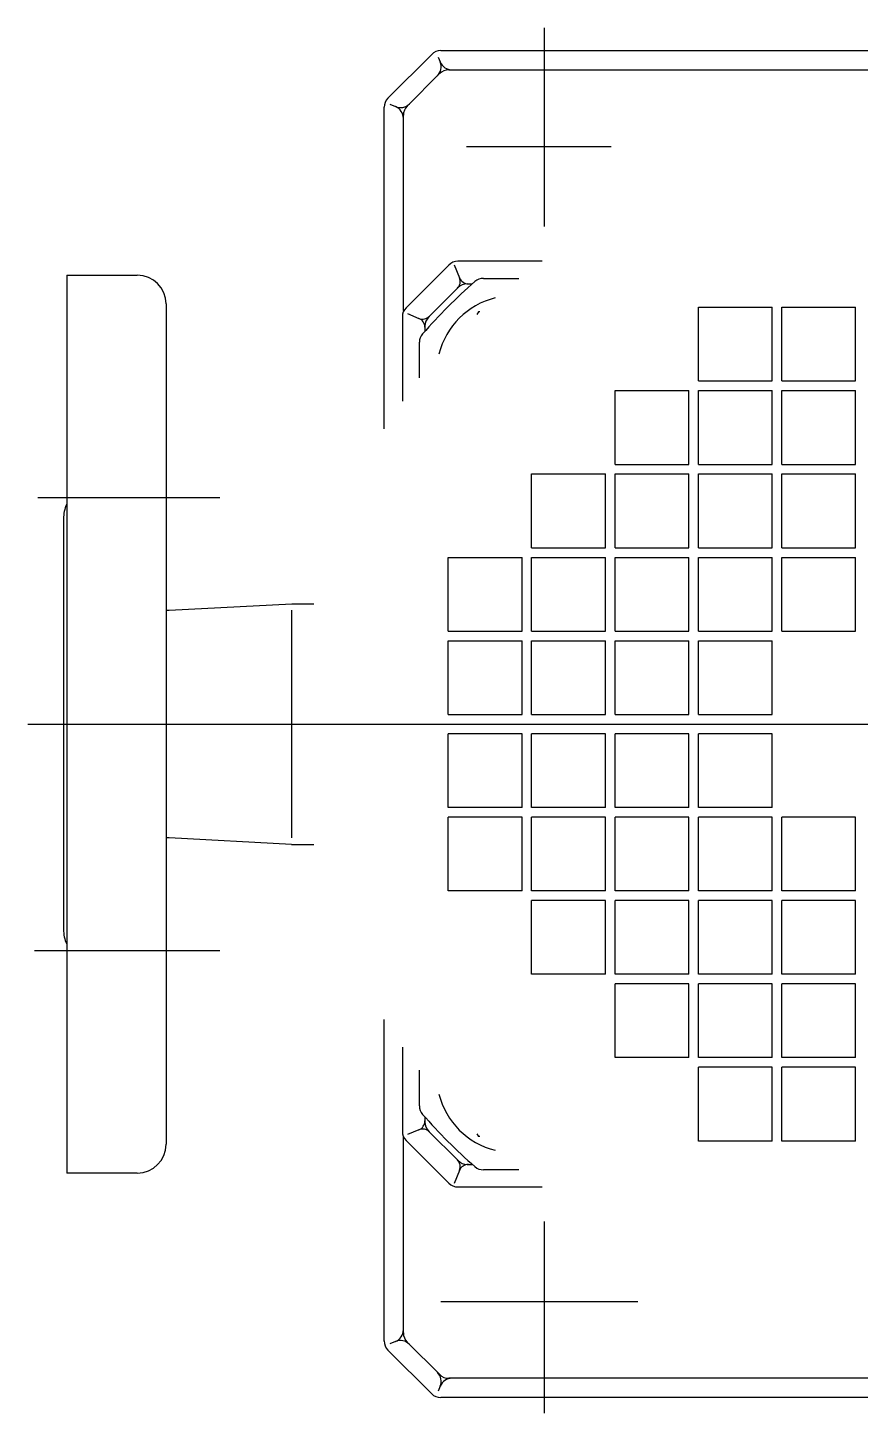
# Model space of a CAD drawing. Extents: x 226317 to 226469, y 8188101 to 8188260.
# Drawn here: x 226391.5586 to 226391.6884, y 8188235.1557 to 8188235.3717 of the extents above; entities that cross this region are included whole.
import ezdxf

# ---------------------------------------------------------------- set-up
doc = ezdxf.new("R2010")
doc.units = 0
doc.header["$LTSCALE"] = 15
doc.layers.get('0').update_dxf_attribs({"color": 250})
doc.layers.add('A-SANITARIOS', color=250, linetype='Continuous')

# ---------------------------------------------------------------- blocks, each defined once
blk = doc.blocks.new('BOMBAS-28.02.2025')
at = {"layer": 'A-SANITARIOS'}
for p, q in [((2.122102589288261, -7.568895546719432, -9.617525271273668e-07), (2.122102589288261, -7.537911355495453, -9.617525271273668e-07)), ((2.122102589288261, -7.568895546719432, -9.617525271273668e-07), (2.122102589288261, -7.537911355495453, -9.617525271273668e-07)), ((2.097689674177673, -7.548900905996561, -9.617525271273668e-07), (2.104518107080366, -7.542072648182511, -9.617525271273668e-07)), ((2.097689674177673, -7.548900905996561, -9.617525271273668e-07), (2.104518107080366, -7.542072648182511, -9.617525271273668e-07)), ((2.105515538656618, -7.542483372613788, -9.617525271273668e-07), (2.10583390382817, -7.54325195401907, -9.617525271273668e-07)), ((2.105515538656618, -7.542483372613788, -9.617525271273668e-07), (2.10583390382817, -7.54325195401907, -9.617525271273668e-07)), ((2.105933398881461, -7.541486153379083, -9.617525271273668e-07), (2.238275195413735, -7.541486153379083, -9.617525271273668e-07)), ((2.105933398881461, -7.541486153379083, -9.617525271273668e-07), (2.238275195413735, -7.541486153379083, -9.617525271273668e-07)), ((2.100689682119992, -7.550143560394645, -9.617525271273668e-07), (2.105760510021355, -7.545072861015797, -9.617525271273668e-07)), ((2.100689682119992, -7.550143560394645, -9.617525271273668e-07), (2.105760510021355, -7.545072861015797, -9.617525271273668e-07)), ((2.107175585755613, -7.544486153870821, -9.617525271273668e-07), (2.237032032513525, -7.544486153870821, -9.617525271273668e-07)), ((2.107175585755613, -7.544486153870821, -9.617525271273668e-07), (2.237032032513525, -7.544486153870821, -9.617525271273668e-07)), ((2.09799351071706, -7.549854902550578, -9.617525271273668e-07), (2.098869346955325, -7.550217689946294, -9.617525271273668e-07)), ((2.09799351071706, -7.549854902550578, -9.617525271273668e-07), (2.098869346955325, -7.550217689946294, -9.617525271273668e-07)), ((2.097104298823979, -7.600451180711389, -9.617525271273668e-07), (2.097104298823979, -7.550314737483859, -9.617525271273668e-07)), ((2.097104298823979, -7.600451180711389, -9.617525271273668e-07), (2.097104298823979, -7.550314737483859, -9.617525271273668e-07)), ((2.100104299315717, -7.581994485110044, -9.617525271273668e-07), (2.100104299315717, -7.551557382568717, -9.617525271273668e-07)), ((2.100104299315717, -7.581994485110044, -9.617525271273668e-07), (2.100104299315717, -7.551557382568717, -9.617525271273668e-07)), ((2.132515675330069, -7.556486185640097, -9.617525271273668e-07), (2.109959767141845, -7.556486185640097, -9.617525271273668e-07)), ((2.132515675330069, -7.556486185640097, -9.617525271273668e-07), (2.109959767141845, -7.556486185640097, -9.617525271273668e-07)), ((2.100525549554732, -7.581573208793998, -9.617525271273668e-07), (2.107190233597066, -7.574908521026373, -9.617525271273668e-07)), ((2.100525549554732, -7.581573208793998, -9.617525271273668e-07), (2.107190233597066, -7.574908521026373, -9.617525271273668e-07)), ((2.108003678673413, -7.574874322861433, -9.617525271273668e-07), (2.108847140276339, -7.576910585165024, -9.617525271273668e-07)), ((2.108003678673413, -7.574874322861433, -9.617525271273668e-07), (2.108847140276339, -7.576910585165024, -9.617525271273668e-07)), ((2.121739794441964, -7.574322640895844, -9.617525271273668e-07), (2.108604541921522, -7.574322640895844, -9.617525271273668e-07)), ((2.121739794441964, -7.574322640895844, -9.617525271273668e-07), (2.108604541921522, -7.574322640895844, -9.617525271273668e-07)), ((2.04760136915138, -7.576486244797707, -9.617525271273668e-07), (2.058601369091775, -7.576486244797707, -9.617525271273668e-07)), ((2.04760136915138, -7.576486244797707, -9.617525271273668e-07), (2.04760136915138, -7.716486060991883, -9.617525271273668e-07)), ((2.04760136915138, -7.576486244797707, -9.617525271273668e-07), (2.058601369091775, -7.576486244797707, -9.617525271273668e-07)), ((2.04760136915138, -7.576486244797707, -9.617525271273668e-07), (2.04760136915138, -7.716486060991883, -9.617525271273668e-07)), ((2.110060107836034, -7.577836159616709, -9.617525271273668e-07), (2.110854298749473, -7.577836159616709, -9.617525271273668e-07)), ((2.110060107836034, -7.577836159616709, -9.617525271273668e-07), (2.110854298749473, -7.577836159616709, -9.617525271273668e-07)), ((2.112571827077772, -7.576986154541373, -9.617525271273668e-07), (2.118123586231377, -7.576986154541373, -9.617525271273668e-07)), ((2.112571827077772, -7.576986154541373, -9.617525271273668e-07), (2.118123586231377, -7.576986154541373, -9.617525271273668e-07)), ((2.104039070138242, -7.583028595894575, -9.617525271273668e-07), (2.108645622560289, -7.578422045335174, -9.617525271273668e-07)), ((2.104039070138242, -7.583028595894575, -9.617525271273668e-07), (2.108645622560289, -7.578422045335174, -9.617525271273668e-07)), ((2.063101370760705, -7.580986032262444, -9.617525271273668e-07), (2.063101370760705, -7.711986245587468, -9.617525271273668e-07)), ((2.063101370760705, -7.580986032262444, -9.617525271273668e-07), (2.063101370760705, -7.711986245587468, -9.617525271273668e-07)), ((2.100723822542932, -7.582483675330877, -9.617525271273668e-07), (2.102527373412158, -7.583230732008815, -9.617525271273668e-07)), ((2.100723822542932, -7.582483675330877, -9.617525271273668e-07), (2.102527373412158, -7.583230732008815, -9.617525271273668e-07)), ((2.111816323304083, -7.582184610888362, -9.617525271273668e-07), (2.111567846441176, -7.582614982500672, -9.617525271273668e-07)), ((2.111816323304083, -7.582184610888362, -9.617525271273668e-07), (2.111567846441176, -7.582614982500672, -9.617525271273668e-07)), ((2.112025440612342, -7.582184517756104, -9.617525271273668e-07), (2.11181621713331, -7.582184517756104, -9.617525271273668e-07)), ((2.112025440612342, -7.582184517756104, -9.617525271273668e-07), (2.11181621713331, -7.582184517756104, -9.617525271273668e-07)), ((2.146102835366037, -7.592986153438687, -9.617525271273668e-07), (2.146102835366037, -7.581486154347658, -9.617525271273668e-07)), ((2.146102835366037, -7.581486154347658, -9.617525271273668e-07), (2.157602834457066, -7.581486154347658, -9.617525271273668e-07)), ((2.146102835366037, -7.592986153438687, -9.617525271273668e-07), (2.146102835366037, -7.581486154347658, -9.617525271273668e-07)), ((2.146102835366037, -7.581486154347658, -9.617525271273668e-07), (2.157602834457066, -7.581486154347658, -9.617525271273668e-07)), ((2.157602834457066, -7.592986153438687, -9.617525271273668e-07), (2.157602834457066, -7.581486154347658, -9.617525271273668e-07)), ((2.157602834457066, -7.592986153438687, -9.617525271273668e-07), (2.157602834457066, -7.581486154347658, -9.617525271273668e-07)), ((2.159102833771612, -7.592986153438687, -9.617525271273668e-07), (2.159102833771612, -7.581486154347658, -9.617525271273668e-07)), ((2.159102833771612, -7.581486154347658, -9.617525271273668e-07), (2.170602832862642, -7.581486154347658, -9.617525271273668e-07)), ((2.159102833771612, -7.592986153438687, -9.617525271273668e-07), (2.159102833771612, -7.581486154347658, -9.617525271273668e-07)), ((2.159102833771612, -7.581486154347658, -9.617525271273668e-07), (2.170602832862642, -7.581486154347658, -9.617525271273668e-07)), ((2.170602832862642, -7.592986153438687, -9.617525271273668e-07), (2.170602832862642, -7.581486154347658, -9.617525271273668e-07)), ((2.170602832862642, -7.592986153438687, -9.617525271273668e-07), (2.170602832862642, -7.581486154347658, -9.617525271273668e-07)), ((2.099939501786139, -7.582987466827035, -9.617525271273668e-07), (2.099939501786139, -7.596122933551669, -9.617525271273668e-07)), ((2.099939501786139, -7.582987466827035, -9.617525271273668e-07), (2.099939501786139, -7.596122933551669, -9.617525271273668e-07)), ((2.103452929237392, -7.584442727267742, -9.617525271273668e-07), (2.103452929237392, -7.58523728325963, -9.617525271273668e-07)), ((2.103452929237392, -7.584442727267742, -9.617525271273668e-07), (2.103452929237392, -7.58523728325963, -9.617525271273668e-07)), ((2.102601126709487, -7.592509195208549, -9.617525271273668e-07), (2.102601126709487, -7.586956765502691, -9.617525271273668e-07)), ((2.102601126709487, -7.592509195208549, -9.617525271273668e-07), (2.102601126709487, -7.586956765502691, -9.617525271273668e-07)), ((2.146102835366037, -7.592986153438687, -9.617525271273668e-07), (2.157602834457066, -7.592986153438687, -9.617525271273668e-07)), ((2.146102835366037, -7.592986153438687, -9.617525271273668e-07), (2.157602834457066, -7.592986153438687, -9.617525271273668e-07)), ((2.159102833771612, -7.592986153438687, -9.617525271273668e-07), (2.170602832862642, -7.592986153438687, -9.617525271273668e-07)), ((2.159102833771612, -7.592986153438687, -9.617525271273668e-07), (2.170602832862642, -7.592986153438687, -9.617525271273668e-07)), ((2.133102833235171, -7.605986153706908, -9.617525271273668e-07), (2.133102833235171, -7.594486152753234, -9.617525271273668e-07)), ((2.133102833235171, -7.594486152753234, -9.617525271273668e-07), (2.144602834188845, -7.594486152753234, -9.617525271273668e-07)), ((2.133102833235171, -7.605986153706908, -9.617525271273668e-07), (2.133102833235171, -7.594486152753234, -9.617525271273668e-07)), ((2.133102833235171, -7.594486152753234, -9.617525271273668e-07), (2.144602834188845, -7.594486152753234, -9.617525271273668e-07)), ((2.144602834188845, -7.605986153706908, -9.617525271273668e-07), (2.144602834188845, -7.594486152753234, -9.617525271273668e-07)), ((2.144602834188845, -7.605986153706908, -9.617525271273668e-07), (2.144602834188845, -7.594486152753234, -9.617525271273668e-07)), ((2.146102835366037, -7.605986153706908, -9.617525271273668e-07), (2.146102835366037, -7.594486152753234, -9.617525271273668e-07)), ((2.146102835366037, -7.594486152753234, -9.617525271273668e-07), (2.157602834457066, -7.594486152753234, -9.617525271273668e-07)), ((2.146102835366037, -7.605986153706908, -9.617525271273668e-07), (2.146102835366037, -7.594486152753234, -9.617525271273668e-07)), ((2.146102835366037, -7.594486152753234, -9.617525271273668e-07), (2.157602834457066, -7.594486152753234, -9.617525271273668e-07)), ((2.157602834457066, -7.605986153706908, -9.617525271273668e-07), (2.157602834457066, -7.594486152753234, -9.617525271273668e-07)), ((2.157602834457066, -7.605986153706908, -9.617525271273668e-07), (2.157602834457066, -7.594486152753234, -9.617525271273668e-07)), ((2.159102833771612, -7.594486152753234, -9.617525271273668e-07), (2.170602832862642, -7.594486152753234, -9.617525271273668e-07)), ((2.159102833771612, -7.605986153706908, -9.617525271273668e-07), (2.159102833771612, -7.594486152753234, -9.617525271273668e-07)), ((2.159102833771612, -7.594486152753234, -9.617525271273668e-07), (2.170602832862642, -7.594486152753234, -9.617525271273668e-07)), ((2.159102833771612, -7.605986153706908, -9.617525271273668e-07), (2.159102833771612, -7.594486152753234, -9.617525271273668e-07)), ((2.170602832862642, -7.605986153706908, -9.617525271273668e-07), (2.170602832862642, -7.594486152753234, -9.617525271273668e-07)), ((2.170602832862642, -7.605986153706908, -9.617525271273668e-07), (2.170602832862642, -7.594486152753234, -9.617525271273668e-07)), ((2.133102833235171, -7.605986153706908, -9.617525271273668e-07), (2.144602834188845, -7.605986153706908, -9.617525271273668e-07)), ((2.133102833235171, -7.605986153706908, -9.617525271273668e-07), (2.144602834188845, -7.605986153706908, -9.617525271273668e-07)), ((2.146102835366037, -7.605986153706908, -9.617525271273668e-07), (2.157602834457066, -7.605986153706908, -9.617525271273668e-07)), ((2.146102835366037, -7.605986153706908, -9.617525271273668e-07), (2.157602834457066, -7.605986153706908, -9.617525271273668e-07)), ((2.159102833771612, -7.605986153706908, -9.617525271273668e-07), (2.170602832862642, -7.605986153706908, -9.617525271273668e-07)), ((2.159102833771612, -7.605986153706908, -9.617525271273668e-07), (2.170602832862642, -7.605986153706908, -9.617525271273668e-07)), ((2.12010283296695, -7.618986153975129, -9.617525271273668e-07), (2.12010283296695, -7.607486153021455, -9.617525271273668e-07)), ((2.12010283296695, -7.607486153021455, -9.617525271273668e-07), (2.131602833920624, -7.607486153021455, -9.617525271273668e-07)), ((2.12010283296695, -7.618986153975129, -9.617525271273668e-07), (2.12010283296695, -7.607486153021455, -9.617525271273668e-07)), ((2.12010283296695, -7.607486153021455, -9.617525271273668e-07), (2.131602833920624, -7.607486153021455, -9.617525271273668e-07)), ((2.131602833920624, -7.618986153975129, -9.617525271273668e-07), (2.131602833920624, -7.607486153021455, -9.617525271273668e-07)), ((2.131602833920624, -7.618986153975129, -9.617525271273668e-07), (2.131602833920624, -7.607486153021455, -9.617525271273668e-07)), ((2.133102833235171, -7.618986153975129, -9.617525271273668e-07), (2.133102833235171, -7.607486153021455, -9.617525271273668e-07)), ((2.133102833235171, -7.607486153021455, -9.617525271273668e-07), (2.144602834188845, -7.607486153021455, -9.617525271273668e-07)), ((2.133102833235171, -7.618986153975129, -9.617525271273668e-07), (2.133102833235171, -7.607486153021455, -9.617525271273668e-07)), ((2.133102833235171, -7.607486153021455, -9.617525271273668e-07), (2.144602834188845, -7.607486153021455, -9.617525271273668e-07)), ((2.144602834188845, -7.618986153975129, -9.617525271273668e-07), (2.144602834188845, -7.607486153021455, -9.617525271273668e-07)), ((2.144602834188845, -7.618986153975129, -9.617525271273668e-07), (2.144602834188845, -7.607486153021455, -9.617525271273668e-07)), ((2.146102835366037, -7.618986153975129, -9.617525271273668e-07), (2.146102835366037, -7.607486153021455, -9.617525271273668e-07)), ((2.146102835366037, -7.607486153021455, -9.617525271273668e-07), (2.157602834457066, -7.607486153021455, -9.617525271273668e-07)), ((2.146102835366037, -7.618986153975129, -9.617525271273668e-07), (2.146102835366037, -7.607486153021455, -9.617525271273668e-07)), ((2.146102835366037, -7.607486153021455, -9.617525271273668e-07), (2.157602834457066, -7.607486153021455, -9.617525271273668e-07)), ((2.157602834457066, -7.618986153975129, -9.617525271273668e-07), (2.157602834457066, -7.607486153021455, -9.617525271273668e-07)), ((2.157602834457066, -7.618986153975129, -9.617525271273668e-07), (2.157602834457066, -7.607486153021455, -9.617525271273668e-07)), ((2.159102833771612, -7.607486153021455, -9.617525271273668e-07), (2.170602832862642, -7.607486153021455, -9.617525271273668e-07)), ((2.159102833771612, -7.618986153975129, -9.617525271273668e-07), (2.159102833771612, -7.607486153021455, -9.617525271273668e-07)), ((2.159102833771612, -7.607486153021455, -9.617525271273668e-07), (2.170602832862642, -7.607486153021455, -9.617525271273668e-07)), ((2.159102833771612, -7.618986153975129, -9.617525271273668e-07), (2.159102833771612, -7.607486153021455, -9.617525271273668e-07)), ((2.170602832862642, -7.618986153975129, -9.617525271273668e-07), (2.170602832862642, -7.607486153021455, -9.617525271273668e-07)), ((2.170602832862642, -7.618986153975129, -9.617525271273668e-07), (2.170602832862642, -7.607486153021455, -9.617525271273668e-07)), ((2.043123586976435, -7.611130775883794, -9.617525271273668e-07), (2.071469047048595, -7.611130775883794, -9.617525271273668e-07)), ((2.043123586976435, -7.611130775883794, -9.617525271273668e-07), (2.071469047048595, -7.611130775883794, -9.617525271273668e-07)), ((2.047101366275456, -7.614485878497362, -9.617525271273668e-07), (2.047101366275456, -7.678486429154873, -9.617525271273668e-07)), ((2.047101366275456, -7.614485878497362, -9.617525271273668e-07), (2.047101366275456, -7.678486429154873, -9.617525271273668e-07)), ((2.12010283296695, -7.618986153975129, -9.617525271273668e-07), (2.131602833920624, -7.618986153975129, -9.617525271273668e-07)), ((2.12010283296695, -7.618986153975129, -9.617525271273668e-07), (2.131602833920624, -7.618986153975129, -9.617525271273668e-07)), ((2.133102833235171, -7.618986153975129, -9.617525271273668e-07), (2.144602834188845, -7.618986153975129, -9.617525271273668e-07)), ((2.133102833235171, -7.618986153975129, -9.617525271273668e-07), (2.144602834188845, -7.618986153975129, -9.617525271273668e-07)), ((2.146102835366037, -7.618986153975129, -9.617525271273668e-07), (2.157602834457066, -7.618986153975129, -9.617525271273668e-07)), ((2.146102835366037, -7.618986153975129, -9.617525271273668e-07), (2.157602834457066, -7.618986153975129, -9.617525271273668e-07)), ((2.159102833771612, -7.618986153975129, -9.617525271273668e-07), (2.170602832862642, -7.618986153975129, -9.617525271273668e-07)), ((2.159102833771612, -7.618986153975129, -9.617525271273668e-07), (2.170602832862642, -7.618986153975129, -9.617525271273668e-07)), ((2.107102834561374, -7.63198615424335, -9.617525271273668e-07), (2.107102834561374, -7.620486153289676, -9.617525271273668e-07)), ((2.107102834561374, -7.620486153289676, -9.617525271273668e-07), (2.118602833652403, -7.620486153289676, -9.617525271273668e-07)), ((2.107102834561374, -7.63198615424335, -9.617525271273668e-07), (2.107102834561374, -7.620486153289676, -9.617525271273668e-07)), ((2.107102834561374, -7.620486153289676, -9.617525271273668e-07), (2.118602833652403, -7.620486153289676, -9.617525271273668e-07)), ((2.118602833652403, -7.63198615424335, -9.617525271273668e-07), (2.118602833652403, -7.620486153289676, -9.617525271273668e-07)), ((2.118602833652403, -7.63198615424335, -9.617525271273668e-07), (2.118602833652403, -7.620486153289676, -9.617525271273668e-07)), ((2.12010283296695, -7.63198615424335, -9.617525271273668e-07), (2.12010283296695, -7.620486153289676, -9.617525271273668e-07)), ((2.12010283296695, -7.620486153289676, -9.617525271273668e-07), (2.131602833920624, -7.620486153289676, -9.617525271273668e-07)), ((2.12010283296695, -7.63198615424335, -9.617525271273668e-07), (2.12010283296695, -7.620486153289676, -9.617525271273668e-07)), ((2.12010283296695, -7.620486153289676, -9.617525271273668e-07), (2.131602833920624, -7.620486153289676, -9.617525271273668e-07)), ((2.131602833920624, -7.63198615424335, -9.617525271273668e-07), (2.131602833920624, -7.620486153289676, -9.617525271273668e-07)), ((2.131602833920624, -7.63198615424335, -9.617525271273668e-07), (2.131602833920624, -7.620486153289676, -9.617525271273668e-07)), ((2.133102833235171, -7.63198615424335, -9.617525271273668e-07), (2.133102833235171, -7.620486153289676, -9.617525271273668e-07)), ((2.133102833235171, -7.620486153289676, -9.617525271273668e-07), (2.144602834188845, -7.620486153289676, -9.617525271273668e-07)), ((2.133102833235171, -7.63198615424335, -9.617525271273668e-07), (2.133102833235171, -7.620486153289676, -9.617525271273668e-07)), ((2.133102833235171, -7.620486153289676, -9.617525271273668e-07), (2.144602834188845, -7.620486153289676, -9.617525271273668e-07)), ((2.144602834188845, -7.63198615424335, -9.617525271273668e-07), (2.144602834188845, -7.620486153289676, -9.617525271273668e-07)), ((2.144602834188845, -7.63198615424335, -9.617525271273668e-07), (2.144602834188845, -7.620486153289676, -9.617525271273668e-07)), ((2.146102835366037, -7.63198615424335, -9.617525271273668e-07), (2.146102835366037, -7.620486153289676, -9.617525271273668e-07)), ((2.146102835366037, -7.620486153289676, -9.617525271273668e-07), (2.157602834457066, -7.620486153289676, -9.617525271273668e-07)), ((2.146102835366037, -7.63198615424335, -9.617525271273668e-07), (2.146102835366037, -7.620486153289676, -9.617525271273668e-07)), ((2.146102835366037, -7.620486153289676, -9.617525271273668e-07), (2.157602834457066, -7.620486153289676, -9.617525271273668e-07)), ((2.157602834457066, -7.63198615424335, -9.617525271273668e-07), (2.157602834457066, -7.620486153289676, -9.617525271273668e-07)), ((2.157602834457066, -7.63198615424335, -9.617525271273668e-07), (2.157602834457066, -7.620486153289676, -9.617525271273668e-07)), ((2.159102833771612, -7.620486153289676, -9.617525271273668e-07), (2.170602832862642, -7.620486153289676, -9.617525271273668e-07)), ((2.159102833771612, -7.63198615424335, -9.617525271273668e-07), (2.159102833771612, -7.620486153289676, -9.617525271273668e-07)), ((2.159102833771612, -7.620486153289676, -9.617525271273668e-07), (2.170602832862642, -7.620486153289676, -9.617525271273668e-07)), ((2.159102833771612, -7.63198615424335, -9.617525271273668e-07), (2.159102833771612, -7.620486153289676, -9.617525271273668e-07)), ((2.170602832862642, -7.63198615424335, -9.617525271273668e-07), (2.170602832862642, -7.620486153289676, -9.617525271273668e-07)), ((2.170602832862642, -7.63198615424335, -9.617525271273668e-07), (2.170602832862642, -7.620486153289676, -9.617525271273668e-07)), ((2.063601949193981, -7.628736350685358, -9.617525271273668e-07), (2.082683184125926, -7.627736343070865, -9.617525271273668e-07)), ((2.063601949193981, -7.628736350685358, -9.617525271273668e-07), (2.082683184125926, -7.627736343070865, -9.617525271273668e-07)), ((2.082682910317089, -7.627736123278737, -9.617525271273668e-07), (2.086123586574104, -7.627736123278737, -9.617525271273668e-07)), ((2.082682910317089, -7.627736123278737, -9.617525271273668e-07), (2.086123586574104, -7.627736123278737, -9.617525271273668e-07)), ((2.063101370760705, -7.628736153244972, -9.617525271273668e-07), (2.063601854199078, -7.628736153244972, -9.617525271273668e-07)), ((2.063101370760705, -7.628736153244972, -9.617525271273668e-07), (2.063601854199078, -7.628736153244972, -9.617525271273668e-07)), ((2.082681205996778, -7.628736153244972, -9.617525271273668e-07), (2.082681205996778, -7.664236122742295, -9.617525271273668e-07)), ((2.082681205996778, -7.628736153244972, -9.617525271273668e-07), (2.082681205996778, -7.664236122742295, -9.617525271273668e-07)), ((2.107102834561374, -7.63198615424335, -9.617525271273668e-07), (2.118602833652403, -7.63198615424335, -9.617525271273668e-07)), ((2.107102834561374, -7.63198615424335, -9.617525271273668e-07), (2.118602833652403, -7.63198615424335, -9.617525271273668e-07)), ((2.12010283296695, -7.63198615424335, -9.617525271273668e-07), (2.131602833920624, -7.63198615424335, -9.617525271273668e-07)), ((2.12010283296695, -7.63198615424335, -9.617525271273668e-07), (2.131602833920624, -7.63198615424335, -9.617525271273668e-07)), ((2.133102833235171, -7.63198615424335, -9.617525271273668e-07), (2.144602834188845, -7.63198615424335, -9.617525271273668e-07)), ((2.133102833235171, -7.63198615424335, -9.617525271273668e-07), (2.144602834188845, -7.63198615424335, -9.617525271273668e-07)), ((2.146102835366037, -7.63198615424335, -9.617525271273668e-07), (2.157602834457066, -7.63198615424335, -9.617525271273668e-07)), ((2.146102835366037, -7.63198615424335, -9.617525271273668e-07), (2.157602834457066, -7.63198615424335, -9.617525271273668e-07)), ((2.159102833771612, -7.63198615424335, -9.617525271273668e-07), (2.170602832862642, -7.63198615424335, -9.617525271273668e-07)), ((2.159102833771612, -7.63198615424335, -9.617525271273668e-07), (2.170602832862642, -7.63198615424335, -9.617525271273668e-07)), ((2.107102834561374, -7.633486153557897, -9.617525271273668e-07), (2.118602833652403, -7.633486153557897, -9.617525271273668e-07)), ((2.107102834561374, -7.644986154511571, -9.617525271273668e-07), (2.107102834561374, -7.633486153557897, -9.617525271273668e-07)), ((2.107102834561374, -7.633486153557897, -9.617525271273668e-07), (2.118602833652403, -7.633486153557897, -9.617525271273668e-07)), ((2.107102834561374, -7.644986154511571, -9.617525271273668e-07), (2.107102834561374, -7.633486153557897, -9.617525271273668e-07)), ((2.118602833652403, -7.644986154511571, -9.617525271273668e-07), (2.118602833652403, -7.633486153557897, -9.617525271273668e-07)), ((2.118602833652403, -7.644986154511571, -9.617525271273668e-07), (2.118602833652403, -7.633486153557897, -9.617525271273668e-07)), ((2.12010283296695, -7.644986154511571, -9.617525271273668e-07), (2.12010283296695, -7.633486153557897, -9.617525271273668e-07)), ((2.12010283296695, -7.633486153557897, -9.617525271273668e-07), (2.131602833920624, -7.633486153557897, -9.617525271273668e-07)), ((2.12010283296695, -7.644986154511571, -9.617525271273668e-07), (2.12010283296695, -7.633486153557897, -9.617525271273668e-07)), ((2.12010283296695, -7.633486153557897, -9.617525271273668e-07), (2.131602833920624, -7.633486153557897, -9.617525271273668e-07)), ((2.131602833920624, -7.644986154511571, -9.617525271273668e-07), (2.131602833920624, -7.633486153557897, -9.617525271273668e-07)), ((2.131602833920624, -7.644986154511571, -9.617525271273668e-07), (2.131602833920624, -7.633486153557897, -9.617525271273668e-07)), ((2.133102833235171, -7.644986154511571, -9.617525271273668e-07), (2.133102833235171, -7.633486153557897, -9.617525271273668e-07)), ((2.133102833235171, -7.633486153557897, -9.617525271273668e-07), (2.144602834188845, -7.633486153557897, -9.617525271273668e-07)), ((2.133102833235171, -7.644986154511571, -9.617525271273668e-07), (2.133102833235171, -7.633486153557897, -9.617525271273668e-07)), ((2.133102833235171, -7.633486153557897, -9.617525271273668e-07), (2.144602834188845, -7.633486153557897, -9.617525271273668e-07)), ((2.144602834188845, -7.644986154511571, -9.617525271273668e-07), (2.144602834188845, -7.633486153557897, -9.617525271273668e-07)), ((2.144602834188845, -7.644986154511571, -9.617525271273668e-07), (2.144602834188845, -7.633486153557897, -9.617525271273668e-07)), ((2.146102835366037, -7.633486153557897, -9.617525271273668e-07), (2.157602834457066, -7.633486153557897, -9.617525271273668e-07)), ((2.146102835366037, -7.644986154511571, -9.617525271273668e-07), (2.146102835366037, -7.633486153557897, -9.617525271273668e-07)), ((2.146102835366037, -7.633486153557897, -9.617525271273668e-07), (2.157602834457066, -7.633486153557897, -9.617525271273668e-07)), ((2.146102835366037, -7.644986154511571, -9.617525271273668e-07), (2.146102835366037, -7.633486153557897, -9.617525271273668e-07)), ((2.157602834457066, -7.644986154511571, -9.617525271273668e-07), (2.157602834457066, -7.633486153557897, -9.617525271273668e-07)), ((2.157602834457066, -7.644986154511571, -9.617525271273668e-07), (2.157602834457066, -7.633486153557897, -9.617525271273668e-07)), ((2.107102834561374, -7.644986154511571, -9.617525271273668e-07), (2.118602833652403, -7.644986154511571, -9.617525271273668e-07)), ((2.107102834561374, -7.644986154511571, -9.617525271273668e-07), (2.118602833652403, -7.644986154511571, -9.617525271273668e-07)), ((2.12010283296695, -7.644986154511571, -9.617525271273668e-07), (2.131602833920624, -7.644986154511571, -9.617525271273668e-07)), ((2.12010283296695, -7.644986154511571, -9.617525271273668e-07), (2.131602833920624, -7.644986154511571, -9.617525271273668e-07)), ((2.133102833235171, -7.644986154511571, -9.617525271273668e-07), (2.144602834188845, -7.644986154511571, -9.617525271273668e-07)), ((2.133102833235171, -7.644986154511571, -9.617525271273668e-07), (2.144602834188845, -7.644986154511571, -9.617525271273668e-07)), ((2.146102835366037, -7.644986154511571, -9.617525271273668e-07), (2.157602834457066, -7.644986154511571, -9.617525271273668e-07)), ((2.146102835366037, -7.644986154511571, -9.617525271273668e-07), (2.157602834457066, -7.644986154511571, -9.617525271273668e-07)), ((2.041520069295075, -7.646486153826118, -9.617525271273668e-07), (2.302399708831217, -7.646486153826118, -9.617525271273668e-07)), ((2.041520069295075, -7.646486153826118, -9.617525271273668e-07), (2.302399708831217, -7.646486153826118, -9.617525271273668e-07)), ((2.118602833652403, -7.647986153140664, -9.617525271273668e-07), (2.107102834561374, -7.647986153140664, -9.617525271273668e-07)), ((2.107102834561374, -7.659486154094338, -9.617525271273668e-07), (2.107102834561374, -7.647986153140664, -9.617525271273668e-07)), ((2.118602833652403, -7.647986153140664, -9.617525271273668e-07), (2.107102834561374, -7.647986153140664, -9.617525271273668e-07)), ((2.107102834561374, -7.659486154094338, -9.617525271273668e-07), (2.107102834561374, -7.647986153140664, -9.617525271273668e-07)), ((2.118602833652403, -7.659486154094338, -9.617525271273668e-07), (2.118602833652403, -7.647986153140664, -9.617525271273668e-07)), ((2.118602833652403, -7.659486154094338, -9.617525271273668e-07), (2.118602833652403, -7.647986153140664, -9.617525271273668e-07)), ((2.12010283296695, -7.659486154094338, -9.617525271273668e-07), (2.12010283296695, -7.647986153140664, -9.617525271273668e-07)), ((2.131602833920624, -7.647986153140664, -9.617525271273668e-07), (2.12010283296695, -7.647986153140664, -9.617525271273668e-07)), ((2.12010283296695, -7.659486154094338, -9.617525271273668e-07), (2.12010283296695, -7.647986153140664, -9.617525271273668e-07)), ((2.131602833920624, -7.647986153140664, -9.617525271273668e-07), (2.12010283296695, -7.647986153140664, -9.617525271273668e-07)), ((2.131602833920624, -7.659486154094338, -9.617525271273668e-07), (2.131602833920624, -7.647986153140664, -9.617525271273668e-07)), ((2.131602833920624, -7.659486154094338, -9.617525271273668e-07), (2.131602833920624, -7.647986153140664, -9.617525271273668e-07)), ((2.133102833235171, -7.659486154094338, -9.617525271273668e-07), (2.133102833235171, -7.647986153140664, -9.617525271273668e-07)), ((2.144602834188845, -7.647986153140664, -9.617525271273668e-07), (2.133102833235171, -7.647986153140664, -9.617525271273668e-07)), ((2.133102833235171, -7.659486154094338, -9.617525271273668e-07), (2.133102833235171, -7.647986153140664, -9.617525271273668e-07)), ((2.144602834188845, -7.647986153140664, -9.617525271273668e-07), (2.133102833235171, -7.647986153140664, -9.617525271273668e-07)), ((2.144602834188845, -7.659486154094338, -9.617525271273668e-07), (2.144602834188845, -7.647986153140664, -9.617525271273668e-07)), ((2.144602834188845, -7.659486154094338, -9.617525271273668e-07), (2.144602834188845, -7.647986153140664, -9.617525271273668e-07)), ((2.146102835366037, -7.659486154094338, -9.617525271273668e-07), (2.146102835366037, -7.647986153140664, -9.617525271273668e-07)), ((2.157602834457066, -7.647986153140664, -9.617525271273668e-07), (2.146102835366037, -7.647986153140664, -9.617525271273668e-07)), ((2.146102835366037, -7.659486154094338, -9.617525271273668e-07), (2.146102835366037, -7.647986153140664, -9.617525271273668e-07)), ((2.157602834457066, -7.647986153140664, -9.617525271273668e-07), (2.146102835366037, -7.647986153140664, -9.617525271273668e-07)), ((2.157602834457066, -7.659486154094338, -9.617525271273668e-07), (2.157602834457066, -7.647986153140664, -9.617525271273668e-07)), ((2.157602834457066, -7.659486154094338, -9.617525271273668e-07), (2.157602834457066, -7.647986153140664, -9.617525271273668e-07)), ((2.118602833652403, -7.659486154094338, -9.617525271273668e-07), (2.107102834561374, -7.659486154094338, -9.617525271273668e-07)), ((2.118602833652403, -7.659486154094338, -9.617525271273668e-07), (2.107102834561374, -7.659486154094338, -9.617525271273668e-07)), ((2.131602833920624, -7.659486154094338, -9.617525271273668e-07), (2.12010283296695, -7.659486154094338, -9.617525271273668e-07)), ((2.131602833920624, -7.659486154094338, -9.617525271273668e-07), (2.12010283296695, -7.659486154094338, -9.617525271273668e-07)), ((2.144602834188845, -7.659486154094338, -9.617525271273668e-07), (2.133102833235171, -7.659486154094338, -9.617525271273668e-07)), ((2.144602834188845, -7.659486154094338, -9.617525271273668e-07), (2.133102833235171, -7.659486154094338, -9.617525271273668e-07)), ((2.157602834457066, -7.659486154094338, -9.617525271273668e-07), (2.146102835366037, -7.659486154094338, -9.617525271273668e-07)), ((2.157602834457066, -7.659486154094338, -9.617525271273668e-07), (2.146102835366037, -7.659486154094338, -9.617525271273668e-07)), ((2.118602833652403, -7.660986153408885, -9.617525271273668e-07), (2.107102834561374, -7.660986153408885, -9.617525271273668e-07)), ((2.107102834561374, -7.672486154362559, -9.617525271273668e-07), (2.107102834561374, -7.660986153408885, -9.617525271273668e-07)), ((2.118602833652403, -7.660986153408885, -9.617525271273668e-07), (2.107102834561374, -7.660986153408885, -9.617525271273668e-07)), ((2.107102834561374, -7.672486154362559, -9.617525271273668e-07), (2.107102834561374, -7.660986153408885, -9.617525271273668e-07)), ((2.118602833652403, -7.672486154362559, -9.617525271273668e-07), (2.118602833652403, -7.660986153408885, -9.617525271273668e-07)), ((2.118602833652403, -7.672486154362559, -9.617525271273668e-07), (2.118602833652403, -7.660986153408885, -9.617525271273668e-07)), ((2.131602833920624, -7.660986153408885, -9.617525271273668e-07), (2.12010283296695, -7.660986153408885, -9.617525271273668e-07)), ((2.12010283296695, -7.672486154362559, -9.617525271273668e-07), (2.12010283296695, -7.660986153408885, -9.617525271273668e-07)), ((2.131602833920624, -7.660986153408885, -9.617525271273668e-07), (2.12010283296695, -7.660986153408885, -9.617525271273668e-07)), ((2.12010283296695, -7.672486154362559, -9.617525271273668e-07), (2.12010283296695, -7.660986153408885, -9.617525271273668e-07)), ((2.131602833920624, -7.672486154362559, -9.617525271273668e-07), (2.131602833920624, -7.660986153408885, -9.617525271273668e-07)), ((2.131602833920624, -7.672486154362559, -9.617525271273668e-07), (2.131602833920624, -7.660986153408885, -9.617525271273668e-07)), ((2.144602834188845, -7.660986153408885, -9.617525271273668e-07), (2.133102833235171, -7.660986153408885, -9.617525271273668e-07)), ((2.133102833235171, -7.672486154362559, -9.617525271273668e-07), (2.133102833235171, -7.660986153408885, -9.617525271273668e-07)), ((2.144602834188845, -7.660986153408885, -9.617525271273668e-07), (2.133102833235171, -7.660986153408885, -9.617525271273668e-07)), ((2.133102833235171, -7.672486154362559, -9.617525271273668e-07), (2.133102833235171, -7.660986153408885, -9.617525271273668e-07)), ((2.144602834188845, -7.672486154362559, -9.617525271273668e-07), (2.144602834188845, -7.660986153408885, -9.617525271273668e-07)), ((2.144602834188845, -7.672486154362559, -9.617525271273668e-07), (2.144602834188845, -7.660986153408885, -9.617525271273668e-07)), ((2.157602834457066, -7.660986153408885, -9.617525271273668e-07), (2.146102835366037, -7.660986153408885, -9.617525271273668e-07)), ((2.146102835366037, -7.672486154362559, -9.617525271273668e-07), (2.146102835366037, -7.660986153408885, -9.617525271273668e-07)), ((2.157602834457066, -7.660986153408885, -9.617525271273668e-07), (2.146102835366037, -7.660986153408885, -9.617525271273668e-07)), ((2.146102835366037, -7.672486154362559, -9.617525271273668e-07), (2.146102835366037, -7.660986153408885, -9.617525271273668e-07)), ((2.157602834457066, -7.672486154362559, -9.617525271273668e-07), (2.157602834457066, -7.660986153408885, -9.617525271273668e-07)), ((2.157602834457066, -7.672486154362559, -9.617525271273668e-07), (2.157602834457066, -7.660986153408885, -9.617525271273668e-07)), ((2.159102833771612, -7.672486154362559, -9.617525271273668e-07), (2.159102833771612, -7.660986153408885, -9.617525271273668e-07)), ((2.170602832862642, -7.660986153408885, -9.617525271273668e-07), (2.159102833771612, -7.660986153408885, -9.617525271273668e-07)), ((2.159102833771612, -7.672486154362559, -9.617525271273668e-07), (2.159102833771612, -7.660986153408885, -9.617525271273668e-07)), ((2.170602832862642, -7.660986153408885, -9.617525271273668e-07), (2.159102833771612, -7.660986153408885, -9.617525271273668e-07)), ((2.170602832862642, -7.672486154362559, -9.617525271273668e-07), (2.170602832862642, -7.660986153408885, -9.617525271273668e-07)), ((2.170602832862642, -7.672486154362559, -9.617525271273668e-07), (2.170602832862642, -7.660986153408885, -9.617525271273668e-07)), ((2.063601854199078, -7.664236122742295, -9.617525271273668e-07), (2.063101370760705, -7.664236122742295, -9.617525271273668e-07)), ((2.063601854199078, -7.664236122742295, -9.617525271273668e-07), (2.063101370760705, -7.664236122742295, -9.617525271273668e-07)), ((2.082679559418466, -7.665235955268145, -9.617525271273668e-07), (2.063600269088056, -7.66423605196178, -9.617525271273668e-07)), ((2.082679559418466, -7.665235955268145, -9.617525271273668e-07), (2.063600269088056, -7.66423605196178, -9.617525271273668e-07)), ((2.082680958264973, -7.665236031636596, -9.617525271273668e-07), (2.086123586574104, -7.665236031636596, -9.617525271273668e-07)), ((2.082680958264973, -7.665236031636596, -9.617525271273668e-07), (2.086123586574104, -7.665236031636596, -9.617525271273668e-07)), ((2.118602833652403, -7.672486154362559, -9.617525271273668e-07), (2.107102834561374, -7.672486154362559, -9.617525271273668e-07)), ((2.118602833652403, -7.672486154362559, -9.617525271273668e-07), (2.107102834561374, -7.672486154362559, -9.617525271273668e-07)), ((2.131602833920624, -7.672486154362559, -9.617525271273668e-07), (2.12010283296695, -7.672486154362559, -9.617525271273668e-07)), ((2.131602833920624, -7.672486154362559, -9.617525271273668e-07), (2.12010283296695, -7.672486154362559, -9.617525271273668e-07)), ((2.144602834188845, -7.672486154362559, -9.617525271273668e-07), (2.133102833235171, -7.672486154362559, -9.617525271273668e-07)), ((2.144602834188845, -7.672486154362559, -9.617525271273668e-07), (2.133102833235171, -7.672486154362559, -9.617525271273668e-07)), ((2.157602834457066, -7.672486154362559, -9.617525271273668e-07), (2.146102835366037, -7.672486154362559, -9.617525271273668e-07)), ((2.157602834457066, -7.672486154362559, -9.617525271273668e-07), (2.146102835366037, -7.672486154362559, -9.617525271273668e-07)), ((2.170602832862642, -7.672486154362559, -9.617525271273668e-07), (2.159102833771612, -7.672486154362559, -9.617525271273668e-07)), ((2.170602832862642, -7.672486154362559, -9.617525271273668e-07), (2.159102833771612, -7.672486154362559, -9.617525271273668e-07)), ((2.131602833920624, -7.673986153677106, -9.617525271273668e-07), (2.12010283296695, -7.673986153677106, -9.617525271273668e-07)), ((2.12010283296695, -7.685486152768135, -9.617525271273668e-07), (2.12010283296695, -7.673986153677106, -9.617525271273668e-07)), ((2.131602833920624, -7.673986153677106, -9.617525271273668e-07), (2.12010283296695, -7.673986153677106, -9.617525271273668e-07)), ((2.12010283296695, -7.685486152768135, -9.617525271273668e-07), (2.12010283296695, -7.673986153677106, -9.617525271273668e-07)), ((2.131602833920624, -7.685486152768135, -9.617525271273668e-07), (2.131602833920624, -7.673986153677106, -9.617525271273668e-07)), ((2.131602833920624, -7.685486152768135, -9.617525271273668e-07), (2.131602833920624, -7.673986153677106, -9.617525271273668e-07)), ((2.144602834188845, -7.673986153677106, -9.617525271273668e-07), (2.133102833235171, -7.673986153677106, -9.617525271273668e-07)), ((2.133102833235171, -7.685486152768135, -9.617525271273668e-07), (2.133102833235171, -7.673986153677106, -9.617525271273668e-07)), ((2.144602834188845, -7.673986153677106, -9.617525271273668e-07), (2.133102833235171, -7.673986153677106, -9.617525271273668e-07)), ((2.133102833235171, -7.685486152768135, -9.617525271273668e-07), (2.133102833235171, -7.673986153677106, -9.617525271273668e-07)), ((2.144602834188845, -7.685486152768135, -9.617525271273668e-07), (2.144602834188845, -7.673986153677106, -9.617525271273668e-07)), ((2.144602834188845, -7.685486152768135, -9.617525271273668e-07), (2.144602834188845, -7.673986153677106, -9.617525271273668e-07)), ((2.157602834457066, -7.673986153677106, -9.617525271273668e-07), (2.146102835366037, -7.673986153677106, -9.617525271273668e-07)), ((2.146102835366037, -7.685486152768135, -9.617525271273668e-07), (2.146102835366037, -7.673986153677106, -9.617525271273668e-07)), ((2.157602834457066, -7.673986153677106, -9.617525271273668e-07), (2.146102835366037, -7.673986153677106, -9.617525271273668e-07)), ((2.146102835366037, -7.685486152768135, -9.617525271273668e-07), (2.146102835366037, -7.673986153677106, -9.617525271273668e-07)), ((2.157602834457066, -7.685486152768135, -9.617525271273668e-07), (2.157602834457066, -7.673986153677106, -9.617525271273668e-07)), ((2.157602834457066, -7.685486152768135, -9.617525271273668e-07), (2.157602834457066, -7.673986153677106, -9.617525271273668e-07)), ((2.170602832862642, -7.673986153677106, -9.617525271273668e-07), (2.159102833771612, -7.673986153677106, -9.617525271273668e-07)), ((2.159102833771612, -7.685486152768135, -9.617525271273668e-07), (2.159102833771612, -7.673986153677106, -9.617525271273668e-07)), ((2.170602832862642, -7.673986153677106, -9.617525271273668e-07), (2.159102833771612, -7.673986153677106, -9.617525271273668e-07)), ((2.159102833771612, -7.685486152768135, -9.617525271273668e-07), (2.159102833771612, -7.673986153677106, -9.617525271273668e-07)), ((2.170602832862642, -7.685486152768135, -9.617525271273668e-07), (2.170602832862642, -7.673986153677106, -9.617525271273668e-07)), ((2.170602832862642, -7.685486152768135, -9.617525271273668e-07), (2.170602832862642, -7.673986153677106, -9.617525271273668e-07)), ((2.071469047048595, -7.681843515485525, -9.617525271273668e-07), (2.042554006853607, -7.681843515485525, -9.617525271273668e-07)), ((2.071469047048595, -7.681843515485525, -9.617525271273668e-07), (2.042554006853607, -7.681843515485525, -9.617525271273668e-07)), ((2.131602833920624, -7.685486152768135, -9.617525271273668e-07), (2.12010283296695, -7.685486152768135, -9.617525271273668e-07)), ((2.131602833920624, -7.685486152768135, -9.617525271273668e-07), (2.12010283296695, -7.685486152768135, -9.617525271273668e-07)), ((2.144602834188845, -7.685486152768135, -9.617525271273668e-07), (2.133102833235171, -7.685486152768135, -9.617525271273668e-07)), ((2.144602834188845, -7.685486152768135, -9.617525271273668e-07), (2.133102833235171, -7.685486152768135, -9.617525271273668e-07)), ((2.157602834457066, -7.685486152768135, -9.617525271273668e-07), (2.146102835366037, -7.685486152768135, -9.617525271273668e-07)), ((2.157602834457066, -7.685486152768135, -9.617525271273668e-07), (2.146102835366037, -7.685486152768135, -9.617525271273668e-07)), ((2.170602832862642, -7.685486152768135, -9.617525271273668e-07), (2.159102833771612, -7.685486152768135, -9.617525271273668e-07)), ((2.170602832862642, -7.685486152768135, -9.617525271273668e-07), (2.159102833771612, -7.685486152768135, -9.617525271273668e-07)), ((2.144602834188845, -7.686986153945327, -9.617525271273668e-07), (2.133102833235171, -7.686986153945327, -9.617525271273668e-07)), ((2.133102833235171, -7.698486153036356, -9.617525271273668e-07), (2.133102833235171, -7.686986153945327, -9.617525271273668e-07)), ((2.144602834188845, -7.686986153945327, -9.617525271273668e-07), (2.133102833235171, -7.686986153945327, -9.617525271273668e-07)), ((2.133102833235171, -7.698486153036356, -9.617525271273668e-07), (2.133102833235171, -7.686986153945327, -9.617525271273668e-07)), ((2.144602834188845, -7.698486153036356, -9.617525271273668e-07), (2.144602834188845, -7.686986153945327, -9.617525271273668e-07)), ((2.144602834188845, -7.698486153036356, -9.617525271273668e-07), (2.144602834188845, -7.686986153945327, -9.617525271273668e-07)), ((2.157602834457066, -7.686986153945327, -9.617525271273668e-07), (2.146102835366037, -7.686986153945327, -9.617525271273668e-07)), ((2.146102835366037, -7.698486153036356, -9.617525271273668e-07), (2.146102835366037, -7.686986153945327, -9.617525271273668e-07)), ((2.157602834457066, -7.686986153945327, -9.617525271273668e-07), (2.146102835366037, -7.686986153945327, -9.617525271273668e-07)), ((2.146102835366037, -7.698486153036356, -9.617525271273668e-07), (2.146102835366037, -7.686986153945327, -9.617525271273668e-07)), ((2.157602834457066, -7.698486153036356, -9.617525271273668e-07), (2.157602834457066, -7.686986153945327, -9.617525271273668e-07)), ((2.157602834457066, -7.698486153036356, -9.617525271273668e-07), (2.157602834457066, -7.686986153945327, -9.617525271273668e-07)), ((2.170602832862642, -7.686986153945327, -9.617525271273668e-07), (2.159102833771612, -7.686986153945327, -9.617525271273668e-07)), ((2.159102833771612, -7.698486153036356, -9.617525271273668e-07), (2.159102833771612, -7.686986153945327, -9.617525271273668e-07)), ((2.170602832862642, -7.686986153945327, -9.617525271273668e-07), (2.159102833771612, -7.686986153945327, -9.617525271273668e-07)), ((2.159102833771612, -7.698486153036356, -9.617525271273668e-07), (2.159102833771612, -7.686986153945327, -9.617525271273668e-07)), ((2.170602832862642, -7.698486153036356, -9.617525271273668e-07), (2.170602832862642, -7.686986153945327, -9.617525271273668e-07)), ((2.170602832862642, -7.698486153036356, -9.617525271273668e-07), (2.170602832862642, -7.686986153945327, -9.617525271273668e-07)), ((2.097104298823979, -7.742688806727529, -9.617525271273668e-07), (2.097104298823979, -7.692521158605814, -9.617525271273668e-07)), ((2.097104298823979, -7.742688806727529, -9.617525271273668e-07), (2.097104298823979, -7.692521158605814, -9.617525271273668e-07)), ((2.099939501786139, -7.696849374100566, -9.617525271273668e-07), (2.099939501786139, -7.709984932094812, -9.617525271273668e-07)), ((2.099939501786139, -7.696849374100566, -9.617525271273668e-07), (2.099939501786139, -7.709984932094812, -9.617525271273668e-07)), ((2.144602834188845, -7.698486153036356, -9.617525271273668e-07), (2.133102833235171, -7.698486153036356, -9.617525271273668e-07)), ((2.144602834188845, -7.698486153036356, -9.617525271273668e-07), (2.133102833235171, -7.698486153036356, -9.617525271273668e-07)), ((2.157602834457066, -7.698486153036356, -9.617525271273668e-07), (2.146102835366037, -7.698486153036356, -9.617525271273668e-07)), ((2.157602834457066, -7.698486153036356, -9.617525271273668e-07), (2.146102835366037, -7.698486153036356, -9.617525271273668e-07)), ((2.170602832862642, -7.698486153036356, -9.617525271273668e-07), (2.159102833771612, -7.698486153036356, -9.617525271273668e-07)), ((2.170602832862642, -7.698486153036356, -9.617525271273668e-07), (2.159102833771612, -7.698486153036356, -9.617525271273668e-07)), ((2.102601126709487, -7.706015115603805, -9.617525271273668e-07), (2.102601126709487, -7.700463112443686, -9.617525271273668e-07)), ((2.102601126709487, -7.706015115603805, -9.617525271273668e-07), (2.102601126709487, -7.700463112443686, -9.617525271273668e-07)), ((2.157602834457066, -7.699986154213548, -9.617525271273668e-07), (2.146102835366037, -7.699986154213548, -9.617525271273668e-07)), ((2.146102835366037, -7.711486153304577, -9.617525271273668e-07), (2.146102835366037, -7.699986154213548, -9.617525271273668e-07)), ((2.157602834457066, -7.699986154213548, -9.617525271273668e-07), (2.146102835366037, -7.699986154213548, -9.617525271273668e-07)), ((2.146102835366037, -7.711486153304577, -9.617525271273668e-07), (2.146102835366037, -7.699986154213548, -9.617525271273668e-07)), ((2.157602834457066, -7.711486153304577, -9.617525271273668e-07), (2.157602834457066, -7.699986154213548, -9.617525271273668e-07)), ((2.157602834457066, -7.711486153304577, -9.617525271273668e-07), (2.157602834457066, -7.699986154213548, -9.617525271273668e-07)), ((2.170602832862642, -7.699986154213548, -9.617525271273668e-07), (2.159102833771612, -7.699986154213548, -9.617525271273668e-07)), ((2.159102833771612, -7.711486153304577, -9.617525271273668e-07), (2.159102833771612, -7.699986154213548, -9.617525271273668e-07)), ((2.170602832862642, -7.699986154213548, -9.617525271273668e-07), (2.159102833771612, -7.699986154213548, -9.617525271273668e-07)), ((2.159102833771612, -7.711486153304577, -9.617525271273668e-07), (2.159102833771612, -7.699986154213548, -9.617525271273668e-07)), ((2.170602832862642, -7.711486153304577, -9.617525271273668e-07), (2.170602832862642, -7.699986154213548, -9.617525271273668e-07)), ((2.170602832862642, -7.711486153304577, -9.617525271273668e-07), (2.170602832862642, -7.699986154213548, -9.617525271273668e-07)), ((2.103452929237392, -7.707735024392605, -9.617525271273668e-07), (2.103452929237392, -7.708529489114881, -9.617525271273668e-07)), ((2.103452929237392, -7.707735024392605, -9.617525271273668e-07), (2.103452929237392, -7.708529489114881, -9.617525271273668e-07)), ((2.102527438604739, -7.709741484373808, -9.617525271273668e-07), (2.10072366980603, -7.710488634184003, -9.617525271273668e-07)), ((2.102527438604739, -7.709741484373808, -9.617525271273668e-07), (2.10072366980603, -7.710488634184003, -9.617525271273668e-07)), ((2.108645708241966, -7.714550368487835, -9.617525271273668e-07), (2.104039153957274, -7.709943816065788, -9.617525271273668e-07)), ((2.108645708241966, -7.714550368487835, -9.617525271273668e-07), (2.104039153957274, -7.709943816065788, -9.617525271273668e-07)), ((2.100104299315717, -7.741415169090033, -9.617525271273668e-07), (2.100104299315717, -7.710814217105508, -9.617525271273668e-07)), ((2.100104299315717, -7.741415169090033, -9.617525271273668e-07), (2.100104299315717, -7.710814217105508, -9.617525271273668e-07)), ((2.107190323004033, -7.71806389093399, -9.617525271273668e-07), (2.100525633373763, -7.711399203166366, -9.617525271273668e-07)), ((2.107190323004033, -7.71806389093399, -9.617525271273668e-07), (2.100525633373763, -7.711399203166366, -9.617525271273668e-07)), ((2.111567893007305, -7.710357364267111, -9.617525271273668e-07), (2.111816308402922, -7.710787629708648, -9.617525271273668e-07)), ((2.111567893007305, -7.710357364267111, -9.617525271273668e-07), (2.111816308402922, -7.710787629708648, -9.617525271273668e-07)), ((2.112025440612342, -7.710787728428841, -9.617525271273668e-07), (2.11181621713331, -7.710787728428841, -9.617525271273668e-07)), ((2.112025440612342, -7.710787728428841, -9.617525271273668e-07), (2.11181621713331, -7.710787728428841, -9.617525271273668e-07)), ((2.157602834457066, -7.711486153304577, -9.617525271273668e-07), (2.146102835366037, -7.711486153304577, -9.617525271273668e-07)), ((2.157602834457066, -7.711486153304577, -9.617525271273668e-07), (2.146102835366037, -7.711486153304577, -9.617525271273668e-07)), ((2.170602832862642, -7.711486153304577, -9.617525271273668e-07), (2.159102833771612, -7.711486153304577, -9.617525271273668e-07)), ((2.170602832862642, -7.711486153304577, -9.617525271273668e-07), (2.159102833771612, -7.711486153304577, -9.617525271273668e-07)), ((2.108847473689821, -7.71606189571321, -9.617525271273668e-07), (2.108003989735153, -7.718098215758801, -9.617525271273668e-07)), ((2.108847473689821, -7.71606189571321, -9.617525271273668e-07), (2.108003989735153, -7.718098215758801, -9.617525271273668e-07)), ((2.110060107836034, -7.715136148035526, -9.617525271273668e-07), (2.110854298749473, -7.715136148035526, -9.617525271273668e-07)), ((2.110060107836034, -7.715136148035526, -9.617525271273668e-07), (2.110854298749473, -7.715136148035526, -9.617525271273668e-07)), ((2.118123345950153, -7.715985817834735, -9.617525271273668e-07), (2.112571827077772, -7.715985817834735, -9.617525271273668e-07)), ((2.118123345950153, -7.715985817834735, -9.617525271273668e-07), (2.112571827077772, -7.715985817834735, -9.617525271273668e-07)), ((2.058601369091775, -7.716486060991883, -9.617525271273668e-07), (2.04760136915138, -7.716486060991883, -9.617525271273668e-07)), ((2.058601369091775, -7.716486060991883, -9.617525271273668e-07), (2.04760136915138, -7.716486060991883, -9.617525271273668e-07)), ((2.108604541921522, -7.718649666756392, -9.617525271273668e-07), (2.121739794441964, -7.718649666756392, -9.617525271273668e-07)), ((2.108604541921522, -7.718649666756392, -9.617525271273668e-07), (2.121739794441964, -7.718649666756392, -9.617525271273668e-07)), ((2.122102833294775, -7.753937538713217, -9.617525271273668e-07), (2.122102833294775, -7.724012810736895, -9.617525271273668e-07)), ((2.122102833294775, -7.753937538713217, -9.617525271273668e-07), (2.122102833294775, -7.724012810736895, -9.617525271273668e-07)), ((2.105931202822831, -7.736486062407494, -9.617525271273668e-07), (2.136688039579894, -7.736486062407494, -9.617525271273668e-07)), ((2.105931202822831, -7.736486062407494, -9.617525271273668e-07), (2.136688039579894, -7.736486062407494, -9.617525271273668e-07)), ((2.104518218839075, -7.750899890437722, -9.617525271273668e-07), (2.097689614573028, -7.744071459397674, -9.617525271273668e-07)), ((2.104518218839075, -7.750899890437722, -9.617525271273668e-07), (2.097689614573028, -7.744071459397674, -9.617525271273668e-07)), ((2.098869212844875, -7.742754761129618, -9.617525271273668e-07), (2.097993385919835, -7.743117548525333, -9.617525271273668e-07)), ((2.098869212844875, -7.742754761129618, -9.617525271273668e-07), (2.097993385919835, -7.743117548525333, -9.617525271273668e-07)), ((2.105760970094707, -7.747900020331144, -9.617525271273668e-07), (2.100690138468053, -7.742829322814941, -9.617525271273668e-07)), ((2.105760970094707, -7.747900020331144, -9.617525271273668e-07), (2.100690138468053, -7.742829322814941, -9.617525271273668e-07)), ((2.237031542637851, -7.748486047610641, -9.617525271273668e-07), (2.107174853736069, -7.748486047610641, -9.617525271273668e-07)), ((2.237031542637851, -7.748486047610641, -9.617525271273668e-07), (2.107174853736069, -7.748486047610641, -9.617525271273668e-07)), ((2.105833618843462, -7.749720301479101, -9.617525271273668e-07), (2.10551524994662, -7.750488881021738, -9.617525271273668e-07)), ((2.105833618843462, -7.749720301479101, -9.617525271273668e-07), (2.10551524994662, -7.750488881021738, -9.617525271273668e-07)), ((2.238274223112967, -7.751486046239734, -9.617525271273668e-07), (2.10593169083586, -7.751486046239734, -9.617525271273668e-07)), ((2.238274223112967, -7.751486046239734, -9.617525271273668e-07), (2.10593169083586, -7.751486046239734, -9.617525271273668e-07))]:
    blk.add_line(p, q, dxfattribs=at)
for centre, radius, start, end in [((2.105933398881461, -7.543486153706908, -9.617525271273668e-07), 0.002, 90.00001814269001, 134.9951939729761), ((2.105933398881461, -7.543486153706908, -9.617525271273668e-07), 0.002, 90.00001814269001, 134.9951939729761), ((2.103987353795674, -7.544016761705279, -9.617525271273668e-07), 0.002, 315.0002190709523, 22.4999730452977), ((2.103987353795674, -7.544016761705279, -9.617525271273668e-07), 0.002, 315.0002190709523, 22.4999730452977), ((2.107682912552264, -7.542486185207963, -9.617525271273668e-07), 0.002, 202.5008629737526, 270.0006379823571), ((2.107682912552264, -7.542486185207963, -9.617525271273668e-07), 0.002, 202.5008629737526, 270.0006379823571), ((2.107175585755613, -7.546486154198647, -9.617525271273668e-07), 0.002, 90.00012699882987, 134.9993427836057), ((2.107175585755613, -7.546486154198647, -9.617525271273668e-07), 0.002, 90.00012699882987, 134.9993427836057), ((2.099104785302188, -7.550314644351602, -9.617525271273668e-07), 0.002, 134.9992540371837, 180.0003088526165), ((2.099104785302188, -7.550314644351602, -9.617525271273668e-07), 0.002, 134.9992540371837, 180.0003088526165), ((2.099634570011403, -7.548369577154517, -9.617525271273668e-07), 0.002, 247.504616950926, 315.0027317920902), ((2.099634570011403, -7.548369577154517, -9.617525271273668e-07), 0.002, 247.504616950926, 315.0027317920902), ((2.098103809112217, -7.552065040916204, -9.617525271273668e-07), 0.002, 359.9996909339401, 67.4930520176296), ((2.098103809112217, -7.552065040916204, -9.617525271273668e-07), 0.002, 359.9996909339401, 67.4930520176296), ((2.102104541787412, -7.55155728943646, -9.617525271273668e-07), 0.002, 134.9996639592237, 180.0001269988299), ((2.102104541787412, -7.55155728943646, -9.617525271273668e-07), 0.002, 134.9996639592237, 180.0001269988299), ((2.108604541921522, -7.576322641223669, -9.617525271273668e-07), 0.002, 90.00012699882987, 135.0000838401061), ((2.108604541921522, -7.576322641223669, -9.617525271273668e-07), 0.002, 90.00012699882987, 135.0000838401061), ((2.058602833130863, -7.580986032262444, -9.617525271273668e-07), 0.004499994, 359.9999639280634, 89.99994599881688), ((2.058602833130863, -7.580986032262444, -9.617525271273668e-07), 0.004499994, 359.9999639280634, 89.99994599881688), ((2.172101124131586, -7.646486153826118, -9.617525271273668e-07), 0.092, 131.4097231909076, 138.5904382690875), ((2.172101124131586, -7.646486153826118, -9.617525271273668e-07), 0.092, 131.4097231909076, 138.5904382690875), ((2.107462205865886, -7.577484231442213, -9.617525271273668e-07), 0.0015, 314.9998360175063, 22.50035586176528), ((2.107462205865886, -7.577484231442213, -9.617525271273668e-07), 0.0015, 314.9998360175063, 22.50035586176528), ((2.110060107836034, -7.579836159944534, -9.617525271273668e-07), 0.002, 90.00039999295325, 135.0002818567023), ((2.110060107836034, -7.579836159944534, -9.617525271273668e-07), 0.002, 90.00039999295325, 135.0002818567023), ((2.110233939194586, -7.576336160302162, -9.617525271273668e-07), 0.0015, 202.5002278712475, 269.9998181462133), ((2.110233939194586, -7.576336160302162, -9.617525271273668e-07), 0.0015, 202.5002278712475, 269.9998181462133), ((2.112571827077772, -7.578986153006554, -9.617525271273668e-07), 0.002, 89.99997011792239, 131.4096070263234), ((2.112571827077772, -7.578986153006554, -9.617525271273668e-07), 0.002, 89.99997011792239, 131.4096070263234), ((2.117301317804959, -7.591684577986598, -9.617525271273668e-07), 0.012, 103.95382792434, 166.046110866051), ((2.117301317804959, -7.591684577986598, -9.617525271273668e-07), 0.012, 103.95382792434, 166.046110866051), ((2.101939990126994, -7.582987373694777, -9.617525271273668e-07), 0.002, 135.0005378270173, 180.0003218726646), ((2.101939990126994, -7.582987373694777, -9.617525271273668e-07), 0.002, 135.0005378270173, 180.0003218726646), ((2.103101368003991, -7.581844948232174, -9.617525271273668e-07), 0.0015, 247.4995360251827, 314.9993448965877), ((2.103101368003991, -7.581844948232174, -9.617525271273668e-07), 0.0015, 247.4995360251827, 314.9993448965877), ((2.101953417935874, -7.584616584703326, -9.617525271273668e-07), 0.0015, 359.9998548584801, 67.5004288450163), ((2.101953417935874, -7.584616584703326, -9.617525271273668e-07), 0.0015, 359.9998548584801, 67.5004288450163), ((2.105453419440892, -7.584442727267742, -9.617525271273668e-07), 0.002, 135.0003367930545, 180.0000388467009), ((2.105453419440892, -7.584442727267742, -9.617525271273668e-07), 0.002, 135.0003367930545, 180.0000388467009), ((2.104601127037313, -7.586956765502691, -9.617525271273668e-07), 0.002, 138.5904927699023, 180.0000729976468), ((2.104601127037313, -7.586956765502691, -9.617525271273668e-07), 0.002, 138.5904927699023, 180.0000729976468), ((2.052602834010031, -7.614485878497362, -9.617525271273668e-07), 0.005499992, 155.4168509514595, 179.9999639280634), ((2.052602834010031, -7.614485878497362, -9.617525271273668e-07), 0.005499992, 155.4168509514595, 179.9999639280634), ((2.052602834010031, -7.678486429154873, -9.617525271273668e-07), 0.005499992, 180, 204.5831490485405), ((2.052602834010031, -7.678486429154873, -9.617525271273668e-07), 0.005499992, 180, 204.5831490485405), ((2.117301317804959, -7.701287759467959, -9.617525271273668e-07), 0.012, 193.9535730343994, 256.0465410903238), ((2.117301317804959, -7.701287759467959, -9.617525271273668e-07), 0.012, 193.9535730343994, 256.0465410903238), ((2.104601127037313, -7.706015115603805, -9.617525271273668e-07), 0.002, 180, 221.4096098272351), ((2.104601127037313, -7.706015115603805, -9.617525271273668e-07), 0.002, 180, 221.4096098272351), ((2.172101124131586, -7.646486153826118, -9.617525271273668e-07), 0.092, 221.4096269712697, 228.5903821635258), ((2.172101124131586, -7.646486153826118, -9.617525271273668e-07), 0.092, 221.4096269712697, 228.5903821635258), ((2.103101368003991, -7.711127359420061, -9.617525271273668e-07), 0.0015, 45.00065510341234, 112.5004639748174), ((2.103101368003991, -7.711127359420061, -9.617525271273668e-07), 0.0015, 45.00065510341234, 112.5004639748174), ((2.101953417935874, -7.708355721086264, -9.617525271273668e-07), 0.0015, 292.4995539722107, 0.0001280660469375258), ((2.101953417935874, -7.708355721086264, -9.617525271273668e-07), 0.0015, 292.4995539722107, 0.0001280660469375258), ((2.105453419440892, -7.708529580384493, -9.617525271273668e-07), 0.002, 180, 224.9996632069455), ((2.105453419440892, -7.708529580384493, -9.617525271273668e-07), 0.002, 180, 224.9996632069455), ((2.058602833130863, -7.711986245587468, -9.617525271273668e-07), 0.004499994, 269.9999820707534, 359.9999639280634), ((2.058602833130863, -7.711986245587468, -9.617525271273668e-07), 0.004499994, 269.9999820707534, 359.9999639280634), ((2.101939990126994, -7.709984932094812, -9.617525271273668e-07), 0.002, 180, 224.9999499676054), ((2.101939990126994, -7.709984932094812, -9.617525271273668e-07), 0.002, 180, 224.9999499676054), ((2.107462205865886, -7.715488091111183, -9.617525271273668e-07), 0.0015, 337.4996270416897, 45.00014617307428), ((2.107462205865886, -7.715488091111183, -9.617525271273668e-07), 0.0015, 337.4996270416897, 45.00014617307428), ((2.110060107836034, -7.713136147707701, -9.617525271273668e-07), 0.002, 224.9997181432977, 269.9996000070467), ((2.110060107836034, -7.713136147707701, -9.617525271273668e-07), 0.002, 224.9997181432977, 269.9996000070467), ((2.110233939194586, -7.716636147350073, -9.617525271273668e-07), 0.0015, 90.00018206723009, 157.4997721287525), ((2.110233939194586, -7.716636147350073, -9.617525271273668e-07), 0.0015, 90.00018206723009, 157.4997721287525), ((2.112571827077772, -7.713985817506909, -9.617525271273668e-07), 0.002, 228.5903991906875, 270.0000230518884), ((2.112571827077772, -7.713985817506909, -9.617525271273668e-07), 0.002, 228.5903991906875, 270.0000230518884), ((2.108604541921522, -7.716649666428566, -9.617525271273668e-07), 0.002, 224.9997350471535, 269.9996000070467), ((2.108604541921522, -7.716649666428566, -9.617525271273668e-07), 0.002, 224.9997350471535, 269.9996000070467), ((2.098103566968348, -7.740907235071063, -9.617525271273668e-07), 0.002, 292.5068761579817, 0.0002369221868334669), ((2.098103566968348, -7.740907235071063, -9.617525271273668e-07), 0.002, 292.5068761579817, 0.0002369221868334669), ((2.102104541787412, -7.741415215656161, -9.617525271273668e-07), 0.002, 180, 225.0004730839291), ((2.102104541787412, -7.741415215656161, -9.617525271273668e-07), 0.002, 180, 225.0004730839291), ((2.099104299151804, -7.742657631635666, -9.617525271273668e-07), 0.002, 180, 225.0007631685266), ((2.099104299151804, -7.742657631635666, -9.617525271273668e-07), 0.002, 180, 225.0007631685266), ((2.099634327867534, -7.744602715596557, -9.617525271273668e-07), 0.002, 44.9972682079098, 112.495383049074), ((2.099634327867534, -7.744602715596557, -9.617525271273668e-07), 0.002, 44.9972682079098, 112.495383049074), ((2.103987109789159, -7.748955529183149, -9.617525271273668e-07), 0.002, 337.4999550463085, 44.99970908883976), ((2.103987109789159, -7.748955529183149, -9.617525271273668e-07), 0.002, 337.4999550463085, 44.99970908883976), ((2.107175341749098, -7.746486123651266, -9.617525271273668e-07), 0.002, 225.0005201732415, 269.9996540082299), ((2.107175341749098, -7.746486123651266, -9.617525271273668e-07), 0.002, 225.0005201732415, 269.9996540082299), ((2.107682666683104, -7.750486107543111, -9.617525271273668e-07), 0.002, 89.99936201764285, 157.4991370262474), ((2.107682666683104, -7.750486107543111, -9.617525271273668e-07), 0.002, 89.99936201764285, 157.4991370262474), ((2.105932910868432, -7.749486122280359, -9.617525271273668e-07), 0.002, 225.0048060270239, 269.9999820707534), ((2.105932910868432, -7.749486122280359, -9.617525271273668e-07), 0.002, 225.0048060270239, 269.9999820707534)]:
    blk.add_arc(centre, radius, start, end, dxfattribs=at)

msp = doc.modelspace()

# ---------------------------------------------------------------- block references
msp.add_blockref('BOMBAS-28.02.2025', (226389.5170881864, 8188242.909606731))

doc.saveas('drawing.dxf')
